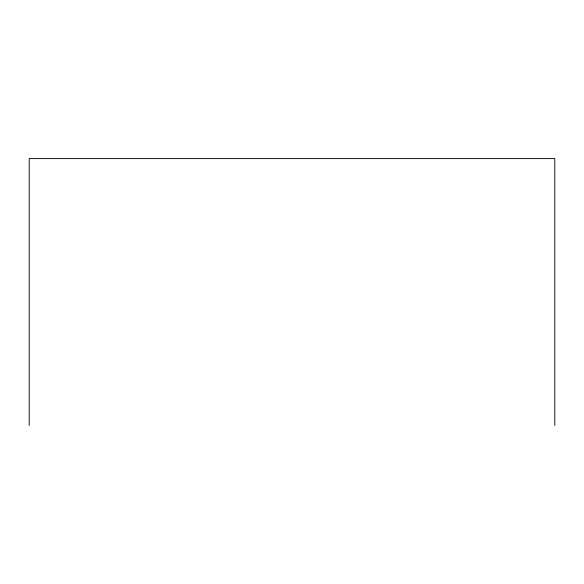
<?xml version="1.0" encoding="UTF-8"?>
<svg xmlns="http://www.w3.org/2000/svg" width="584" height="584" viewBox="0 0 584 584"><rect width="100%" height="100%" fill="white"/><g stroke="black" fill="none" stroke-linecap="round" stroke-linejoin="round"><path stroke-width="0.88" d="M554.8 425.393L554.8 158.607L29.2 158.607L29.2 425.393"/></g></svg>
